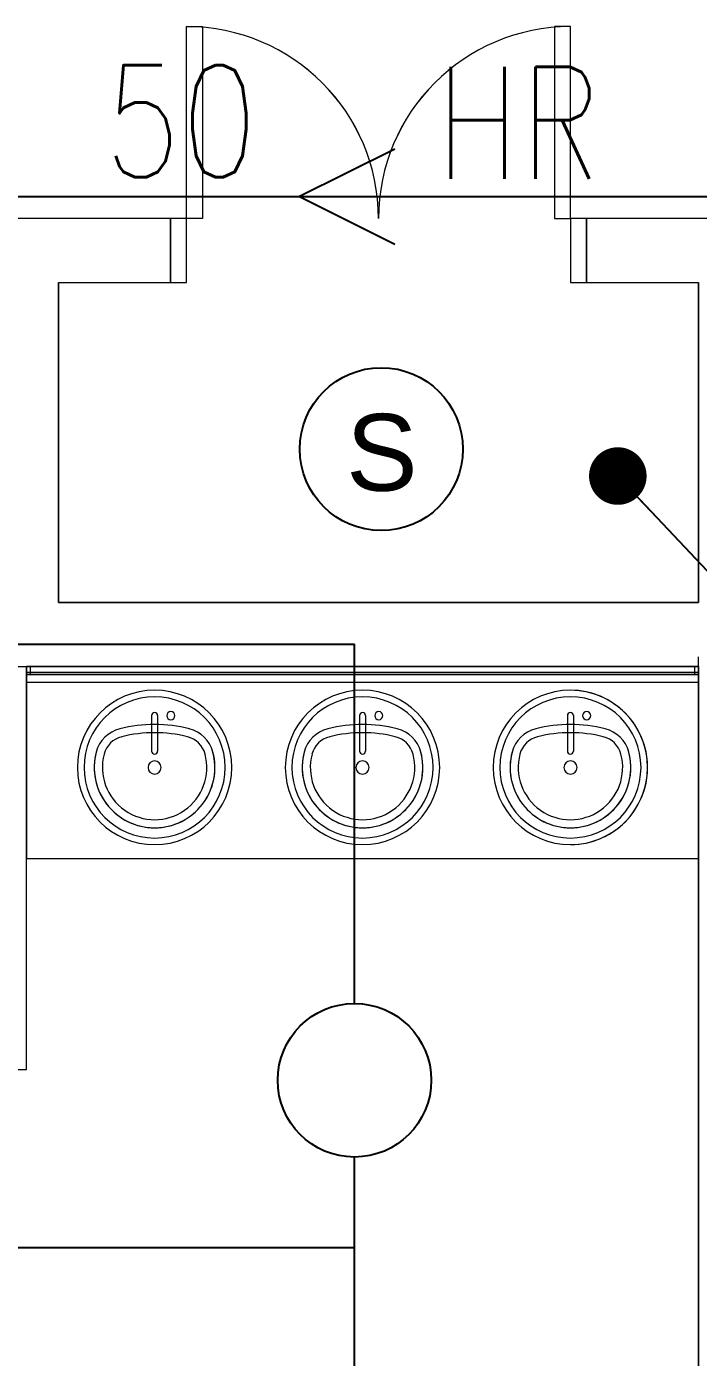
# Model space of a CAD drawing. Header units: millimetres. Extents: x -282761 to 137668, y -273845 to 94451.
# Drawn here: x 98656 to 100756, y -52775 to -48615 of the extents above; entities that cross this region are included whole.
import ezdxf

# ---------------------------------------------------------------- set-up
doc = ezdxf.new("R2010")
doc.units = ezdxf.units.MM
for name, color, linetype, lineweight in [('BLK_2 - 1ST__2ND_STOREY_PLAN-archi clean_11 SEPT 2024$0$0-1', 8, 'Continuous', 5), ('BLK_2 - 1ST__2ND_STOREY_PLAN-archi clean_11 SEPT 2024$0$1599_DB_A_BLK2_HQ_R21-2ND STOREY 20230517--$0$A-_DOOR----_E-1', 8, 'Continuous', 9), ('BLK_2 - 1ST__2ND_STOREY_PLAN-archi clean_11 SEPT 2024$0$1599_DB_A_BLK2_HQ_R21-2ND STOREY 20230517--$0$A-_FURT----_E', 8, 'Continuous', 9), ('BLK_2 - 1ST__2ND_STOREY_PLAN-archi clean_11 SEPT 2024$0$1599_DB_A_BLK2_HQ_R21-2ND STOREY 20230517--$0$M-_SANIFIXR_E', 8, 'Continuous', 9), ('BLK_2 - 1ST__2ND_STOREY_PLAN-archi clean_11 SEPT 2024$0$1599_DB_A_BLK2_HQ_R21-2ND STOREY 20230517--$0$S-_COLN----_E', 8, 'Continuous', 9), ('BLK_2 - 1ST__2ND_STOREY_PLAN-archi clean_11 SEPT 2024$0$_CATCHMENT_DRAIN', 8, 'Continuous', 0), ('BLK_2 - 1ST__2ND_STOREY_PLAN-archi clean_11 SEPT 2024$0$A-_DOOR----_E', 8, 'Continuous', 9), ('BLK_2 - 1ST__2ND_STOREY_PLAN-archi clean_11 SEPT 2024$0$A-_DOOR----_E-1', 8, 'Continuous', 9), ('BLK_2 - 1ST__2ND_STOREY_PLAN-archi clean_11 SEPT 2024$0$A-_FLOR----_E', 8, 'Continuous', 9), ('BLK_2 - 1ST__2ND_STOREY_PLAN-archi clean_11 SEPT 2024$0$A-_WALLPRTN_E-1', 8, 'Continuous', 18), ('BLK_2 - 1ST__2ND_STOREY_PLAN-archi clean_11 SEPT 2024$0$M-_SANIFIXR_E', 8, 'Continuous', 9)]:
    doc.layers.add(name, color=color, linetype=linetype, lineweight=lineweight)
for name, color, linetype in [('M-_FIRESMOKE_E-', 1, 'Continuous'), ('M-_HOSEREEL_T-', 3, 'Continuous'), ('M-_SPRKPIEX_E-', 1, 'Continuous'), ('M_HR PIPE', 3, 'Continuous'), ('ROOMNAME', 7, 'Continuous')]:
    doc.layers.add(name, color=color, linetype=linetype)
doc.styles.add('Simplex', font='SIMPLEX.shx', dxfattribs={"width": 0.8, "height": 2.5})
doc.styles.get("Standard").update_dxf_attribs({"font": 'arial.ttf'})
doc.dimstyles.new('ROOM', dxfattribs={"dimscale": 1000, "dimtxt": 0.18, "dimasz": 0.18, "dimexe": 0.18, "dimexo": 0.0625, "dimgap": 0.09, "dimtad": 0, "dimtih": 1, "dimtoh": 1, "dimdec": 0, "dimzin": 0, "dimdsep": 46, "dimtxsty": 'Standard', "dimblk": 'OBLIQUE', "dimcen": 0.09, "dimadec": 0, "dimazin": 0, "dimtfac": 1, "dimtdec": 0, "dimtofl": 0, "dimtmove": 0, "dimatfit": 3, "dimldrblk": 'DOT', "dimfxl": 1, "dimtolj": 1, "dimtzin": 0, "dimarcsym": 0})

# ---------------------------------------------------------------- blocks, each defined once
blk = doc.blocks.new('fire0101')
at = {"color": 0, "linetype": 'Continuous'}
blk.add_circle((0, 0), 100, dxfattribs=at)
blk = doc.blocks.new('SMOKE')
at = {"layer": 'M-_FIRESMOKE_E-'}
blk.add_circle((0, 0), 254.7, dxfattribs=at)
blk.add_text('S', height=240, dxfattribs=at).set_placement((-110, -130))
blk = doc.blocks.new('_Dot')
at = {"color": 0, "linetype": 'ByBlock', "lineweight": -2}
blk.add_line((-0.5, 0), (-1, 0), dxfattribs=at)
at = {"color": 0, "linetype": 'ByBlock', "const_width": 0.5}
blk.add_lwpolyline([(-0.25, 0, 1), (0.25, 0, 1)], format="xyb", close=True, dxfattribs=at)
blk = doc.blocks.new('_Oblique')
at = {"color": 0, "linetype": 'ByBlock', "lineweight": -2}
blk.add_line((-0.5, -0.5), (0.5, 0.5), dxfattribs=at)
blk = doc.blocks.new('BLK_2 - 1ST__2ND_STOREY_PLAN-archi clean_11 SEPT 2024$0$IDA - Vanity - Array - 3 Sink_2100L-3813354-BLK 2 2ND STOREY PLAN')
at = {"layer": 'BLK_2 - 1ST__2ND_STOREY_PLAN-archi clean_11 SEPT 2024$0$M-_SANIFIXR_E'}
for p, q in [((-1327.5, 0), (-1327.5, -600)), ((772.5, 0), (-1327.5, 0)), ((-1327.5, -19.1), (-1327.5, 0)), ((-1327.5, 0), (772.5, 0)), ((772.5, -600), (772.5, 0)), ((772.5, 0), (772.5, -19.1)), ((-1327.5, -19.1), (772.5, -19.1)), ((772.5, -19.1), (-1327.5, -19.1)), ((-1327.5, -19.1), (-1327.5, -600)), ((-1327.5, -19.1), (772.5, -19.1)), ((772.5, -600), (772.5, -19.1)), ((-1327.5, -600), (772.5, -600)), ((-1327.5, -600), (772.5, -600))]:
    blk.add_line(p, q, dxfattribs=at)
blk = doc.blocks.new('BLK_2 - 1ST__2ND_STOREY_PLAN-archi clean_11 SEPT 2024$0$Sink_Vanity_Round - Basin-2931926-BLK 2 2ND STOREY PLAN')
at = {"layer": 'BLK_2 - 1ST__2ND_STOREY_PLAN-archi clean_11 SEPT 2024$0$M-_SANIFIXR_E'}
for p, q in [((87.1, 247.1), (87.1, 136.3)), ((106.2, 247.1), (106.2, 136.3))]:
    blk.add_line(p, q, dxfattribs=at)
for centre, radius, start, end in [((96.7, 85.2), 241.3, 360, 180), ((96.7, 85.2), 241.3, 90, 270), ((96.7, 85.2), 220.6, 90, 270), ((96.7, 85.2), 241.3, 270, 90), ((96.7, 85.2), 220.6, 270, 90), ((96.7, 247.1), 9.52, 360, 180), ((147.5, 247.1), 12.7, 360, 180), ((96.7, -233), 452.3, 76.1035, 103.8965), ((96.7, -233), 452.3, 90, 103.8965), ((96.7, -233), 452.3, 76.1035, 90), ((147.5, 247.1), 12.7, 180, 0), ((12.4, 107.4), 101.6, 103.8965, 165.2115), ((12.4, 107.4), 101.6, 103.8965, 165.2115), ((12.4, 107.4), 76.2, 103.8965, 165.2115), ((96.7, -233), 426.9, 76.1035, 103.8965), ((180.9, 107.4), 76.2, 14.7885, 76.1035), ((180.9, 107.4), 101.6, 14.7885, 76.1035), ((180.9, 107.4), 101.6, 14.7885, 76.1035), ((96.7, 85.2), 188.7, 165.2115, 14.7885), ((96.7, 85.2), 188.7, 165.2115, 270), ((96.7, 85.2), 163.3, 165.2115, 14.7885), ((96.7, 136.3), 9.52, 180, 360), ((96.7, 85.2), 188.7, 270, 14.7885), ((96.7, 85.2), 241.3, 180, 360), ((96.7, 85.2), 20.6, 360, 180), ((96.7, 85.2), 20.6, 180, 360)]:
    blk.add_arc(centre, radius, start, end, dxfattribs=at)
blk = doc.blocks.new('BLK_2 - 1ST__2ND_STOREY_PLAN-archi clean_11 SEPT 2024$0$IDA - F - Double - Swing - 1300L X 2130H - B2-FTD04 - 2HR-3245310-BLK 2 2ND STOREY PLAN')
at = {"layer": 'BLK_2 - 1ST__2ND_STOREY_PLAN-archi clean_11 SEPT 2024$0$A-_DOOR----_E-1'}
for p, q in [((-600, 700), (-550, 700)), ((-600, 100), (-600, 700)), ((-550, 700), (-550, 100)), ((600, 700), (550, 700)), ((550, 700), (550, 100)), ((600, 100), (600, 700)), ((-600, 100), (-650, 100)), ((-650, 100), (-650, -100)), ((-550, 100), (-600, 100)), ((-600, -100), (-600, 100)), ((550, 100), (600, 100)), ((650, 100), (600, 100)), ((600, 100), (600, -100)), ((650, -100), (650, 100)), ((-650, -100), (-600, -100)), ((600, -100), (650, -100))]:
    blk.add_line(p, q, dxfattribs=at)
for centre, start, end in [((-600, 100), 360, 90), ((600, 100), 90, 180)]:
    blk.add_arc(centre, 600, start, end, dxfattribs=at)
blk = doc.blocks.new('BLK_2 - 1ST__2ND_STOREY_PLAN-archi clean_11 SEPT 2024$0$1599_DB_A_BLK2_HQ_R21_rvt-2-BLK 2 2ND STOREY PLAN')
at = {"layer": 'BLK_2 - 1ST__2ND_STOREY_PLAN-archi clean_11 SEPT 2024$0$A-_FLOR----_E'}
for p, q in [((-122336.4, -92142.4), (-122336.4, -93142.4)), ((-120336.4, -93142.4), (-120336.4, -92142.4)), ((-122336.4, -93142.4), (-120336.4, -93142.4)), ((-120336.4, -99502.4), (-120336.4, -93312.4))]:
    blk.add_line(p, q, dxfattribs=at)
at = {"layer": 'BLK_2 - 1ST__2ND_STOREY_PLAN-archi clean_11 SEPT 2024$0$A-_WALLPRTN_E-1'}
for p, q in [((-122336.4, -91942.4), (-122536.4, -91942.4)), ((-121986.4, -91942.4), (-122336.4, -91942.4)), ((-121986.4, -92142.4), (-121986.4, -91942.4)), ((-120336.4, -91942.4), (-120686.4, -91942.4)), ((-120686.4, -91942.4), (-120686.4, -92142.4)), ((-120036.4, -91942.4), (-120336.4, -91942.4)), ((-122336.4, -92142.4), (-121986.4, -92142.4)), ((-122336.4, -93142.4), (-122336.4, -92142.4)), ((-120686.4, -92142.4), (-120336.4, -92142.4)), ((-120336.4, -92142.4), (-120336.4, -93142.4)), ((-120336.4, -93142.4), (-122336.4, -93142.4)), ((-122536.4, -93342.4), (-120336.4, -93342.4)), ((-120336.4, -93342.4), (-120336.4, -99427.4))]:
    blk.add_line(p, q, dxfattribs=at)
at = {"layer": 'BLK_2 - 1ST__2ND_STOREY_PLAN-archi clean_11 SEPT 2024$0$A-_DOOR----_E'}
blk.add_blockref('BLK_2 - 1ST__2ND_STOREY_PLAN-archi clean_11 SEPT 2024$0$IDA - F - Double - Swing - 1300L X 2130H - B2-FTD04 - 2HR-3245310-BLK 2 2ND STOREY PLAN', (-121336.4, -92042.4), dxfattribs=at)
at = {"layer": 'BLK_2 - 1ST__2ND_STOREY_PLAN-archi clean_11 SEPT 2024$0$M-_SANIFIXR_E'}
for name, p in [('BLK_2 - 1ST__2ND_STOREY_PLAN-archi clean_11 SEPT 2024$0$IDA - Vanity - Array - 3 Sink_2100L-3813354-BLK 2 2ND STOREY PLAN', (-121108.9, -93342.4)), ('BLK_2 - 1ST__2ND_STOREY_PLAN-archi clean_11 SEPT 2024$0$Sink_Vanity_Round - Basin-2931926-BLK 2 2ND STOREY PLAN', (-122133, -93743.4)), ('BLK_2 - 1ST__2ND_STOREY_PLAN-archi clean_11 SEPT 2024$0$Sink_Vanity_Round - Basin-2931926-BLK 2 2ND STOREY PLAN', (-121483, -93743.4)), ('BLK_2 - 1ST__2ND_STOREY_PLAN-archi clean_11 SEPT 2024$0$Sink_Vanity_Round - Basin-2931926-BLK 2 2ND STOREY PLAN', (-120833, -93743.4))]:
    blk.add_blockref(name, p, dxfattribs=at)
blk = doc.blocks.new('BLK_2 - 1ST__2ND_STOREY_PLAN-archi clean_11 SEPT 2024$0$1599_DB_A_BLK2_HQ_R21-2ND STOREY 20230517--$0$IDA - F - Double - Swing - 1300L X 2130H - B2-FTD04 - 2HR-3245310-LINKVIEW_BLK2_2ND STOREY')
at = {"layer": 'BLK_2 - 1ST__2ND_STOREY_PLAN-archi clean_11 SEPT 2024$0$1599_DB_A_BLK2_HQ_R21-2ND STOREY 20230517--$0$A-_DOOR----_E-1'}
for p, q in [((-600, 700), (-550, 700)), ((-600, 100), (-600, 700)), ((-550, 700), (-550, 100)), ((600, 700), (550, 700)), ((550, 700), (550, 100)), ((600, 100), (600, 700)), ((-600, 100), (-650, 100)), ((-550, 100), (-600, 100)), ((-600, -100), (-600, 100)), ((550, 100), (600, 100)), ((650, 100), (600, 100)), ((600, 100), (600, -100)), ((-650, -100), (-600, -100)), ((600, -100), (650, -100))]:
    blk.add_line(p, q, dxfattribs=at)
for centre, start, end in [((-600, 100), 360, 90), ((600, 100), 90, 180)]:
    blk.add_arc(centre, 600, start, end, dxfattribs=at)
blk = doc.blocks.new('BLK_2 - 1ST__2ND_STOREY_PLAN-archi clean_11 SEPT 2024$0$1599_DB_A_BLK2_HQ_R21-2ND STOREY 20230517--$0$Sink_Vanity_Round - Basin-V21-LINKVIEW_BLK2_2ND STOREY')
at = {"layer": 'BLK_2 - 1ST__2ND_STOREY_PLAN-archi clean_11 SEPT 2024$0$1599_DB_A_BLK2_HQ_R21-2ND STOREY 20230517--$0$M-_SANIFIXR_E'}
for p, q in [((87.1, 247.1), (87.1, 136.3)), ((106.2, 247.1), (106.2, 136.3))]:
    blk.add_line(p, q, dxfattribs=at)
for centre, radius, start, end in [((96.7, 85.2), 241.3, 360, 180), ((96.7, 85.2), 241.3, 90, 270), ((96.7, 85.2), 220.6, 90, 270), ((96.7, 85.2), 241.3, 270, 90), ((96.7, 85.2), 220.6, 270, 90), ((96.7, 247.1), 9.52, 360, 180), ((147.5, 247.1), 12.7, 360, 180), ((96.7, -233), 452.3, 76.1035, 103.8965), ((96.7, -233), 452.3, 90, 103.8965), ((96.7, -233), 452.3, 76.1035, 90), ((147.5, 247.1), 12.7, 180, 0), ((12.4, 107.4), 101.6, 103.8965, 165.2115), ((12.4, 107.4), 101.6, 103.8965, 165.2115), ((12.4, 107.4), 76.2, 103.8965, 165.2115), ((96.7, -233), 426.9, 76.1035, 103.8965), ((180.9, 107.4), 76.2, 14.7885, 76.1035), ((180.9, 107.4), 101.6, 14.7885, 76.1035), ((180.9, 107.4), 101.6, 14.7885, 76.1035), ((96.7, 85.2), 188.7, 165.2115, 14.7885), ((96.7, 85.2), 188.7, 165.2115, 270), ((96.7, 85.2), 163.3, 165.2115, 14.7885), ((96.7, 136.3), 9.52, 180, 360), ((96.7, 85.2), 188.7, 270, 14.7885), ((96.7, 85.2), 241.3, 180, 360), ((96.7, 85.2), 20.6, 360, 180), ((96.7, 85.2), 20.6, 180, 360)]:
    blk.add_arc(centre, radius, start, end, dxfattribs=at)
blk = doc.blocks.new('BLK_2 - 1ST__2ND_STOREY_PLAN-archi clean_11 SEPT 2024$0$1599_DB_A_BLK2_HQ_R21-2ND STOREY 20230517--$0$IDA - Mirror - MR - 1575mm-3813350-LINKVIEW_BLK2_2ND STOREY')
at = {"layer": 'BLK_2 - 1ST__2ND_STOREY_PLAN-archi clean_11 SEPT 2024$0$1599_DB_A_BLK2_HQ_R21-2ND STOREY 20230517--$0$A-_FURT----_E'}
for p, q in [((-1037.5, -12.5), (-1037.5, 0)), ((1037.5, 0), (1037.5, -12.5)), ((-1050, -25), (1050, -25)), ((-1037.5, -25), (-1037.5, -12.5)), ((-1037.5, -25), (1037.5, -25)), ((1037.5, -12.5), (1037.5, -25)), ((1050, -50), (-1050, -50))]:
    blk.add_line(p, q, dxfattribs=at)
blk = doc.blocks.new('BLK_2 - 1ST__2ND_STOREY_PLAN-archi clean_11 SEPT 2024$0$1599_DB_A_BLK2_HQ_R21-2ND STOREY 20230517--$0$Sink_Vanity_Round - Basin-2931926-LINKVIEW_BLK2_2ND STOREY')
at = {"layer": 'BLK_2 - 1ST__2ND_STOREY_PLAN-archi clean_11 SEPT 2024$0$1599_DB_A_BLK2_HQ_R21-2ND STOREY 20230517--$0$M-_SANIFIXR_E'}
for p, q in [((87.1, 247.1), (87.1, 136.3)), ((106.2, 247.1), (106.2, 136.3))]:
    blk.add_line(p, q, dxfattribs=at)
for centre, radius, start, end in [((96.7, 85.2), 241.3, 360, 180), ((96.7, 85.2), 241.3, 90, 270), ((96.7, 85.2), 220.6, 90, 270), ((96.7, 85.2), 241.3, 64.2857, 90), ((96.7, 85.2), 220.6, 270, 90), ((96.7, 85.2), 241.3, 296.214, 63.786), ((96.7, 247.1), 9.52, 360, 180), ((147.5, 247.1), 12.7, 360, 180), ((96.7, -233), 452.3, 76.1035, 103.8965), ((96.7, -233), 452.3, 90, 103.8965), ((96.7, -233), 452.3, 76.1035, 90), ((147.5, 247.1), 12.7, 180, 0), ((12.4, 107.4), 101.6, 103.8965, 165.2115), ((12.4, 107.4), 101.6, 103.8965, 165.2115), ((12.4, 107.4), 76.2, 103.8965, 165.2115), ((96.7, -233), 426.9, 76.1035, 103.8965), ((180.9, 107.4), 76.2, 14.7885, 76.1035), ((180.9, 107.4), 101.6, 14.7885, 76.1035), ((180.9, 107.4), 101.6, 14.7885, 76.1035), ((96.7, 85.2), 188.7, 165.2115, 14.7885), ((96.7, 85.2), 188.7, 165.2115, 270), ((96.7, 85.2), 163.3, 165.2115, 14.7885), ((96.7, 136.3), 9.52, 180, 360), ((96.7, 85.2), 188.7, 270, 14.7885), ((96.7, 85.2), 241.3, 180, 360), ((96.7, 85.2), 20.6, 360, 180), ((96.7, 85.2), 20.6, 180, 360), ((96.7, 85.2), 241.3, 270, 295.7143)]:
    blk.add_arc(centre, radius, start, end, dxfattribs=at)
blk = doc.blocks.new('BLK_2 - 1ST__2ND_STOREY_PLAN-archi clean_11 SEPT 2024$0$1599_DB_A_BLK2_HQ_R21-2ND STOREY 20230517--$0$IDA - Vanity - Array - 3 Sink_2100L-3813354-LINKVIEW_BLK2_2ND STOREY')
at = {"layer": 'BLK_2 - 1ST__2ND_STOREY_PLAN-archi clean_11 SEPT 2024$0$1599_DB_A_BLK2_HQ_R21-2ND STOREY 20230517--$0$M-_SANIFIXR_E'}
for p, q in [((-1327.5, -19.1), (-1315, -19.1)), ((-1327.5, -19.1), (-1315, -19.1)), ((760, -19.1), (772.5, -19.1)), ((760, -19.1), (772.5, -19.1)), ((-1327.5, -600), (772.5, -600)), ((-1327.5, -600), (772.5, -600))]:
    blk.add_line(p, q, dxfattribs=at)
blk = doc.blocks.new('BLK_2 - 1ST__2ND_STOREY_PLAN-archi clean_11 SEPT 2024')
at = {"layer": 'BLK_2 - 1ST__2ND_STOREY_PLAN-archi clean_11 SEPT 2024$0$1599_DB_A_BLK2_HQ_R21-2ND STOREY 20230517--$0$S-_COLN----_E'}
h = blk.add_hatch(dxfattribs=at)
h.set_pattern_fill('FP_3', color=256, style=0, pattern_type=2)
h.set_pattern_definition([(0, (-41522.25, -42727.71), (1016, 254), [83.82, -678.18, 83.82, -678.18, -4064]), (0, (-41522.25, -42727.71), (1016, 254), [-1524, 83.82, -1440.18, 83.82, -678.18, -1778]), (0, (-41522.25, -42727.71), (1016, 254), [-3810, 83.82, -424.18, 83.82, -1186.18]), (120, (-41141.25, -42600.71), (-727.9705, 752.8818), [83.82, -678.18, 83.82, -678.18, -4064]), (120, (-41141.25, -42600.71), (-727.9705, 752.8818), [-1524, 83.82, -1440.18, 83.82, -678.18, -1778]), (120, (-41141.25, -42600.71), (-727.9705, 752.8818), [-3810, 83.82, -424.18, 83.82, -1186.18]), (240, (-41014.25, -42092.71), (-288.0295, -1006.8818), [83.82, -678.18, 83.82, -678.18, -4064]), (240, (-41014.25, -42092.71), (-288.0295, -1006.8818), [-1524, 83.82, -1440.18, 83.82, -678.18, -1778]), (240, (-41014.25, -42092.71), (-288.0295, -1006.8818), [-3810, 83.82, -424.18, 83.82, -1186.18])])
h.paths.add_polyline_path([(-33926.5, -94602.4), (-32651.5, -94602.4), (-32651.5, -94502.4), (-33901.5, -94502.4), (-33901.5, -94539.9), (-33926.5, -94539.9)], flags=0)
for p, q in [((-32201.5, -91942.4), (-35251.5, -91942.4)), ((-32201.5, -92142.4), (-32201.5, -91942.4)), ((-30901.5, -91942.4), (-30901.5, -92142.4)), ((-30251.5, -91942.4), (-30901.5, -91942.4)), ((-32551.5, -93142.4), (-32551.5, -92142.4)), ((-32551.5, -92142.4), (-32201.5, -92142.4)), ((-30901.5, -92142.4), (-30551.5, -92142.4)), ((-30551.5, -92142.4), (-30551.5, -93142.4)), ((-30551.5, -93142.4), (-32551.5, -93142.4)), ((-32776.5, -93342.4), (-30551.5, -93342.4)), ((-32651.5, -94602.4), (-32651.5, -93342.4)), ((-30551.5, -93342.4), (-30551.5, -99227.4)), ((-33926.5, -94602.4), (-32651.5, -94602.4))]:
    blk.add_line(p, q, dxfattribs=at)
at = {"layer": 'BLK_2 - 1ST__2ND_STOREY_PLAN-archi clean_11 SEPT 2024$0$0-1'}
blk.add_blockref('BLK_2 - 1ST__2ND_STOREY_PLAN-archi clean_11 SEPT 2024$0$1599_DB_A_BLK2_HQ_R21_rvt-2-BLK 2 2ND STOREY PLAN', (89784.8, 0), dxfattribs=at)
at = {"layer": 'BLK_2 - 1ST__2ND_STOREY_PLAN-archi clean_11 SEPT 2024$0$1599_DB_A_BLK2_HQ_R21-2ND STOREY 20230517--$0$S-_COLN----_E'}
for name, p in [('BLK_2 - 1ST__2ND_STOREY_PLAN-archi clean_11 SEPT 2024$0$1599_DB_A_BLK2_HQ_R21-2ND STOREY 20230517--$0$IDA - F - Double - Swing - 1300L X 2130H - B2-FTD04 - 2HR-3245310-LINKVIEW_BLK2_2ND STOREY', (-31551.5, -92042.4)), ('BLK_2 - 1ST__2ND_STOREY_PLAN-archi clean_11 SEPT 2024$0$1599_DB_A_BLK2_HQ_R21-2ND STOREY 20230517--$0$IDA - Mirror - MR - 1575mm-3813350-LINKVIEW_BLK2_2ND STOREY', (-31601.5, -93342.4)), ('BLK_2 - 1ST__2ND_STOREY_PLAN-archi clean_11 SEPT 2024$0$1599_DB_A_BLK2_HQ_R21-2ND STOREY 20230517--$0$IDA - Vanity - Array - 3 Sink_2100L-3813354-LINKVIEW_BLK2_2ND STOREY', (-31324.1, -93342.4)), ('BLK_2 - 1ST__2ND_STOREY_PLAN-archi clean_11 SEPT 2024$0$1599_DB_A_BLK2_HQ_R21-2ND STOREY 20230517--$0$Sink_Vanity_Round - Basin-V21-LINKVIEW_BLK2_2ND STOREY', (-32348.2, -93743.4)), ('BLK_2 - 1ST__2ND_STOREY_PLAN-archi clean_11 SEPT 2024$0$1599_DB_A_BLK2_HQ_R21-2ND STOREY 20230517--$0$Sink_Vanity_Round - Basin-V21-LINKVIEW_BLK2_2ND STOREY', (-31698.2, -93743.4)), ('BLK_2 - 1ST__2ND_STOREY_PLAN-archi clean_11 SEPT 2024$0$1599_DB_A_BLK2_HQ_R21-2ND STOREY 20230517--$0$Sink_Vanity_Round - Basin-2931926-LINKVIEW_BLK2_2ND STOREY', (-31048.2, -93743.4))]:
    blk.add_blockref(name, p, dxfattribs=at)

msp = doc.modelspace()

# ---------------------------------------------------------------- linework, layer by layer
at = {"layer": 'M-_HOSEREEL_T-'}
msp.add_lwpolyline([(99806.8, -49296.2), (99506.8, -49146.2), (99806.8, -48996.2)], dxfattribs=at)
at = {"layer": 'M-_SPRKPIEX_E-'}
for p, q in [((97595.5, -50544.7), (99680.5, -50544.7)), ((99680.5, -51668.4), (99680.5, -50544.7)), ((99680.5, -54452.3), (99680.5, -52148.4)), ((97399.6, -52431.3), (99680.5, -52431.3))]:
    msp.add_line(p, q, dxfattribs=at)
at = {"layer": 'M_HR PIPE'}
msp.add_line((94688, -49146.2), (103685, -49146.2), dxfattribs=at)

# ---------------------------------------------------------------- block references
at = {"layer": 'BLK_2 - 1ST__2ND_STOREY_PLAN-archi clean_11 SEPT 2024$0$_CATCHMENT_DRAIN'}
msp.add_blockref('BLK_2 - 1ST__2ND_STOREY_PLAN-archi clean_11 SEPT 2024', (131307.1, 42727.7), dxfattribs=at)
at = {"layer": 'M-_FIRESMOKE_E-'}
msp.add_blockref('SMOKE', (99764.3, -49935.5), dxfattribs=at)
at = {"layer": 'M-_SPRKPIEX_E-', "xscale": 2.4, "yscale": 2.4, "zscale": 2.4, "rotation": 258.865011862231}
msp.add_blockref('fire0101', (99680.5, -51908.4), dxfattribs=at)

# ---------------------------------------------------------------- texts
at = {"layer": 'M-_HOSEREEL_T-', "style": 'Simplex', "width": 0.8}
for s, p in [('50', (98898, -49085.3)), ('HR', (99933.9, -49090))]:
    msp.add_text(s, height=350, dxfattribs=at).set_placement(p)

# ---------------------------------------------------------------- leaders
at = {"layer": 'ROOMNAME'}
msp.add_leader([(100503.7, -50019.6), (102305.5, -51935.1), (102719.8, -51932)], dimstyle='ROOM', override={"dimgap": 0.09, "dimtad": 0}, dxfattribs=at)

doc.saveas('drawing.dxf')
